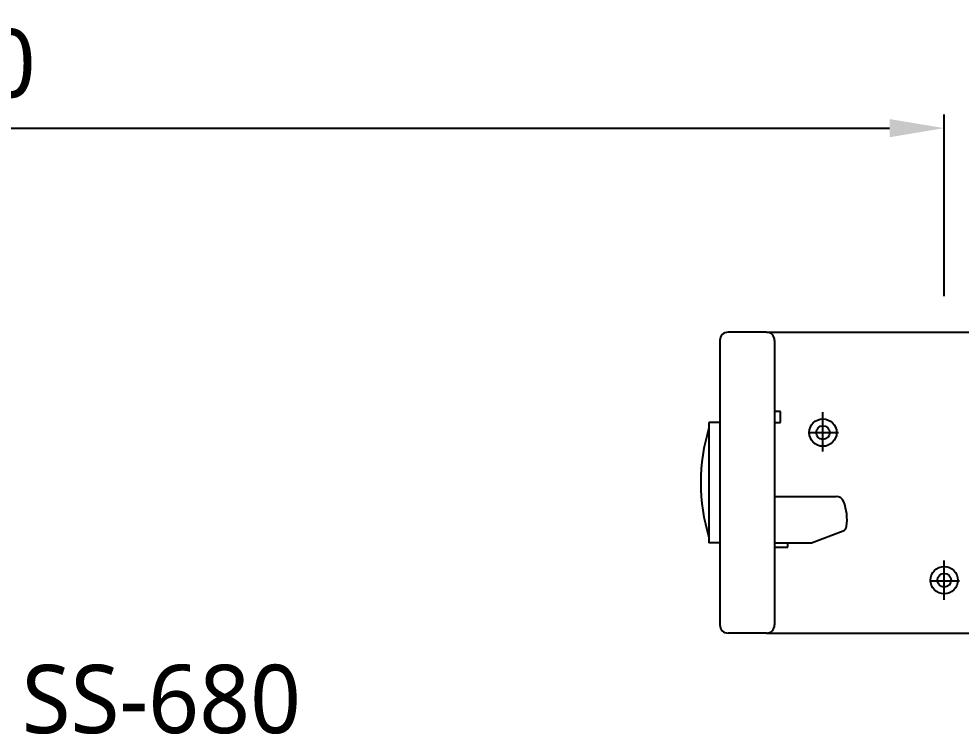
# Model space of a CAD drawing. Extents: x 8541 to 14664, y -60 to 2468.
# Drawn here: x 9059.7 to 9404.2, y 905.4 to 1167 of the extents above; entities that cross this region are included whole.
import ezdxf

# ---------------------------------------------------------------- set-up
doc = ezdxf.new("R2010")
doc.units = 0
doc.header["$LTSCALE"] = 20
doc.header["$MEASUREMENT"] = 0
doc.layers.get('DEFPOINTS').update_dxf_attribs({"linetype": 'CONTINUOUS'})
for name, color, linetype in [('1', 7, 'CONTINUOUS'), ('2', 2, 'CONTINUOUS'), ('4', 4, 'CONTINUOUS')]:
    doc.layers.add(name, color=color, linetype=linetype)
doc.styles.add('ROMANS', font='NanumGothic.ttf', dxfattribs={"height": 10.144927})
doc.styles.get("Standard").update_dxf_attribs({"font": 'NanumGothic.ttf'})
doc.dimstyles.get("Standard").update_dxf_attribs({"dimtxt": 2.7, "dimasz": 2.5, "dimexe": 1.5, "dimexo": 1.5, "dimgap": 1.5, "dimtad": 1, "dimdec": 0, "dimlfac": 10, "dimzin": 0, "dimdsep": 46, "dimtxsty": 'Standard', "dimcen": 0, "dimclrt": 2, "dimadec": 0, "dimazin": 0, "dimtfac": 1, "dimtdec": 0, "dimtmove": 0, "dimatfit": 3, "dimfxl": 0, "dimtolj": 1, "dimtzin": 0, "dimarcsym": 0})

# ---------------------------------------------------------------- blocks, each defined once
blk = doc.blocks.new('*D66')
at = {"layer": '1', "color": 3, "lineweight": -2}
for p, q in [((8678, 1128.5), (8678, 1132)), ((9398, 1065.55), (9398, 1132)), ((8698, 1127), (9378, 1127))]:
    blk.add_line(p, q, dxfattribs=at)
at = {"layer": '1', "color": 3}
for points in [[(8698, 1130.33), (8698, 1123.67), (8678, 1127)], [(9378, 1130.33), (9378, 1123.67), (9398, 1127)]]:
    blk.add_solid(points, dxfattribs=at)
at = {"layer": 'DEFPOINTS', "color": 0}
for p in [(8678, 1127), (9398, 1127), (9398, 1064.05)]:
    blk.add_point(p, dxfattribs=at)
at = {"layer": '1', "color": 2, "insert": (9038, 1150.56), "char_height": 25, "attachment_point": 5}
blk.add_mtext('\\A1;{\\fNanumGothic|b0|i0|c129|p50;720}', dxfattribs=at)

msp = doc.modelspace()

# ---------------------------------------------------------------- linework, layer by layer
at = {"layer": '1'}
for p, q in [((9353.67, 1008.8), (9353.67, 1023.11)), ((9348.28, 1015.68), (9359.29, 1015.68)), ((9398, 954.57), (9398, 968.88)), ((9392.61, 961.44), (9403.63, 961.44))]:
    msp.add_line(p, q, dxfattribs=at)
at = {"layer": '4'}
for p, q in [((9333, 1052.37), (9319, 1052.37)), ((9333, 1052.37), (9463, 1052.37)), ((9316, 1049.37), (9316, 945.37)), ((9336, 1049.37), (9336, 945.37)), ((9338.09, 1023.38), (9336, 1023.38)), ((9338.09, 1019.37), (9338.09, 1023.38)), ((9312, 1019.37), (9312, 975.37)), ((9316, 1019.37), (9312, 1019.37)), ((9336, 1019.37), (9338.09, 1019.37)), ((9336, 992.37), (9358.45, 992.37)), ((9349.49, 975.37), (9361.03, 979.79)), ((9316, 975.37), (9312, 975.37)), ((9336, 975.37), (9349.49, 975.37)), ((9340.85, 973.82), (9340.85, 975.37)), ((9336, 973.82), (9340.85, 973.82)), ((9333, 942.37), (9319, 942.37)), ((9333, 942.37), (9463, 942.37))]:
    msp.add_line(p, q, dxfattribs=at)
for centre, radius in [((9353.67, 1015.68), 5), ((9353.67, 1015.68), 2.5), ((9398, 961.72), 5), ((9398, 961.72), 2.5)]:
    msp.add_circle(centre, radius, dxfattribs=at)
for centre, radius, start, end in [((9319, 1049.37), 3, 90, 180), ((9333, 1049.37), 3, 0, 90), ((9377.18, 997.37), 68.18, 162.9409, 197.0591), ((9358.45, 989.37), 3, 20.743, 90), ((9343.93, 983.87), 18.53, 352.3216, 20.743), ((9360.31, 981.66), 2, 290.9719, 352.3216), ((9319, 945.37), 3, 180, 270), ((9333, 945.37), 3, 270, 0)]:
    msp.add_arc(centre, radius, start, end, dxfattribs=at)

# ---------------------------------------------------------------- texts
at = {"layer": '2', "insert": (9060.77, 918.11), "char_height": 25, "attachment_point": 4, "style": 'ROMANS'}
msp.add_mtext('{\\fNanumGothic|b0|i0|c129|p50;SS-680}', dxfattribs=at)

# ---------------------------------------------------------------- dimensions: what is measured, and where the dimension line sits
at = {"layer": '1'}
dim = msp.add_linear_dim(base=(9398, 1127), p1=(8678, 1127), p2=(9398, 1064.05), text='{\\fNanumGothic|b0|i0|c129|p50;<>}', dimstyle='Standard', override={"dimtxt": 25, "dimasz": 20, "dimexe": 5, "dimgap": 10, "dimlfac": 1, "dimclrd": 3, "dimclre": 3}, dxfattribs=at)
dim.commit()
dim.dimension.update_dxf_attribs({"geometry": '*D66', "text_midpoint": (9038, 1127), "dimtype": 160})

doc.saveas('drawing.dxf')
